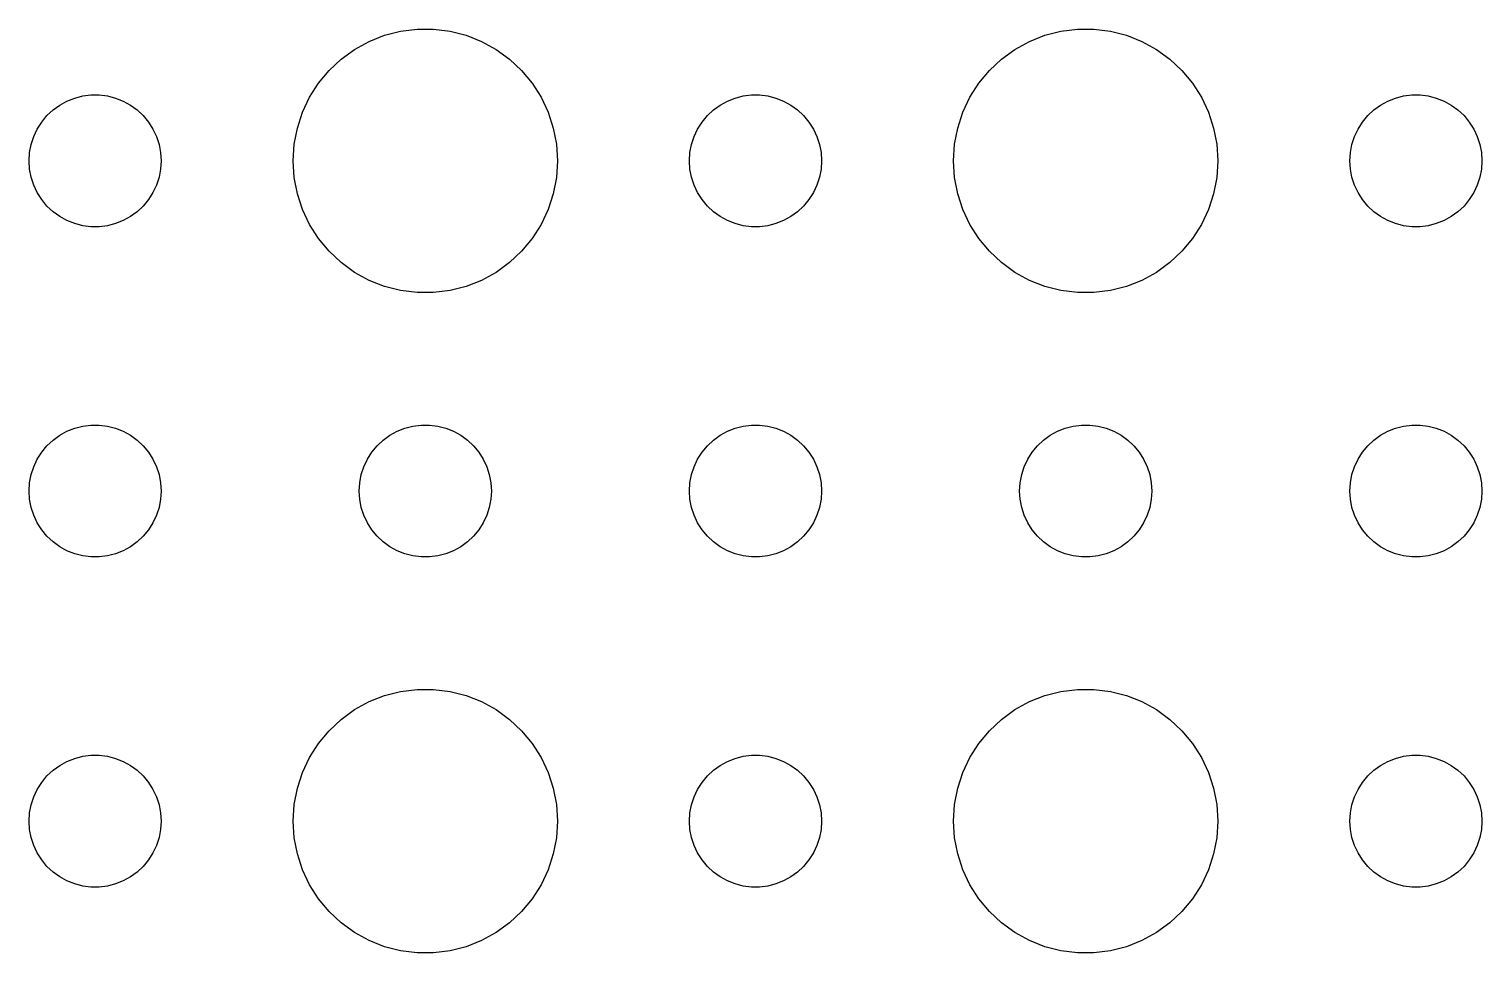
# Model space of a CAD drawing. Header units: metres. Extents: x -150 to 150, y -149 to 149.
# Drawn here: x -1.5 to 31.5, y -100.49 to -79.51 of the extents above; entities that cross this region are included whole.
import ezdxf

# ---------------------------------------------------------------- set-up
doc = ezdxf.new("R2010")
doc.units = ezdxf.units.M

msp = doc.modelspace()

# ---------------------------------------------------------------- linework, layer by layer
for p, q in [((6.93785, -79.5531), (7.31161, -79.5059)), ((7.31161, -79.5059), (7.68837, -79.5059)), ((7.68837, -79.5059), (8.06213, -79.5531)), ((21.9379, -79.5531), (22.3116, -79.5059)), ((22.3116, -79.5059), (22.6884, -79.5059)), ((22.6884, -79.5059), (23.0621, -79.5531)), ((5.89252, -79.967), (6.22266, -79.7855)), ((6.22266, -79.7855), (6.57294, -79.6468)), ((6.57294, -79.6468), (6.93785, -79.5531)), ((8.06213, -79.5531), (8.42705, -79.6468)), ((8.42705, -79.6468), (8.77733, -79.7855)), ((8.77733, -79.7855), (9.10747, -79.967)), ((20.8925, -79.967), (21.2227, -79.7855)), ((21.2227, -79.7855), (21.5729, -79.6468)), ((21.5729, -79.6468), (21.9379, -79.5531)), ((23.0621, -79.5531), (23.427, -79.6468)), ((23.427, -79.6468), (23.7773, -79.7855)), ((23.7773, -79.7855), (24.1075, -79.967)), ((5.31308, -80.4464), (5.58772, -80.1885)), ((5.58772, -80.1885), (5.89252, -79.967)), ((9.10747, -79.967), (9.41226, -80.1885)), ((9.41226, -80.1885), (9.6869, -80.4464)), ((20.3131, -80.4464), (20.5877, -80.1885)), ((20.5877, -80.1885), (20.8925, -79.967)), ((24.1075, -79.967), (24.4123, -80.1885)), ((24.4123, -80.1885), (24.6869, -80.4464)), ((5.07294, -80.7366), (5.31308, -80.4464)), ((9.6869, -80.4464), (9.92705, -80.7366)), ((20.0729, -80.7366), (20.3131, -80.4464)), ((24.6869, -80.4464), (24.927, -80.7366)), ((4.87108, -81.0547), (5.07294, -80.7366)), ((9.92705, -80.7366), (10.1289, -81.0547)), ((19.8711, -81.0547), (20.0729, -80.7366)), ((24.927, -80.7366), (25.1289, -81.0547)), ((-0.80373, -81.2335), (-0.63866, -81.1428)), ((-0.63866, -81.1428), (-0.46352, -81.0734)), ((-0.46352, -81.0734), (-0.28107, -81.0266)), ((-0.28107, -81.0266), (-0.09418, -81.003)), ((-0.09418, -81.003), (0.09418, -81.003)), ((0.09418, -81.003), (0.28107, -81.0266)), ((0.28107, -81.0266), (0.46352, -81.0734)), ((0.46352, -81.0734), (0.63866, -81.1428)), ((0.63866, -81.1428), (0.80373, -81.2335)), ((4.71066, -81.3956), (4.87108, -81.0547)), ((10.1289, -81.0547), (10.2893, -81.3956)), ((14.1963, -81.2335), (14.3613, -81.1428)), ((14.3613, -81.1428), (14.5365, -81.0734)), ((14.5365, -81.0734), (14.7189, -81.0266)), ((14.7189, -81.0266), (14.9058, -81.003)), ((14.9058, -81.003), (15.0942, -81.003)), ((15.0942, -81.003), (15.2811, -81.0266)), ((15.2811, -81.0266), (15.4635, -81.0734)), ((15.4635, -81.0734), (15.6387, -81.1428)), ((15.6387, -81.1428), (15.8037, -81.2335)), ((19.7107, -81.3956), (19.8711, -81.0547)), ((25.1289, -81.0547), (25.2893, -81.3956)), ((29.1963, -81.2335), (29.3613, -81.1428)), ((29.3613, -81.1428), (29.5365, -81.0734)), ((29.5365, -81.0734), (29.7189, -81.0266)), ((29.7189, -81.0266), (29.9058, -81.003)), ((29.9058, -81.003), (30.0942, -81.003)), ((30.0942, -81.003), (30.2811, -81.0266)), ((30.2811, -81.0266), (30.4635, -81.0734)), ((30.4635, -81.0734), (30.6387, -81.1428)), ((30.6387, -81.1428), (30.8037, -81.2335)), ((-1.21352, -81.6183), (-1.09344, -81.4732)), ((-1.09344, -81.4732), (-0.95613, -81.3442)), ((-0.95613, -81.3442), (-0.80373, -81.2335)), ((0.80373, -81.2335), (0.95613, -81.3442)), ((0.95613, -81.3442), (1.09344, -81.4732)), ((1.09344, -81.4732), (1.21352, -81.6183)), ((4.59424, -81.7539), (4.71066, -81.3956)), ((10.2893, -81.3956), (10.4057, -81.7539)), ((13.7865, -81.6183), (13.9065, -81.4732)), ((13.9065, -81.4732), (14.0439, -81.3442)), ((14.0439, -81.3442), (14.1963, -81.2335)), ((15.8037, -81.2335), (15.9561, -81.3442)), ((15.9561, -81.3442), (16.0934, -81.4732)), ((16.0934, -81.4732), (16.2135, -81.6183)), ((19.5942, -81.7539), (19.7107, -81.3956)), ((25.2893, -81.3956), (25.4057, -81.7539)), ((28.7865, -81.6183), (28.9065, -81.4732)), ((28.9065, -81.4732), (29.0439, -81.3442)), ((29.0439, -81.3442), (29.1963, -81.2335)), ((30.8037, -81.2335), (30.9561, -81.3442)), ((30.9561, -81.3442), (31.0934, -81.4732)), ((31.0934, -81.4732), (31.2135, -81.6183)), ((-1.39465, -81.9478), (-1.31445, -81.7774)), ((-1.31445, -81.7774), (-1.21352, -81.6183)), ((1.21352, -81.6183), (1.31445, -81.7774)), ((1.31445, -81.7774), (1.39465, -81.9478)), ((4.52365, -82.124), (4.59424, -81.7539)), ((10.4057, -81.7539), (10.4763, -82.124)), ((13.6053, -81.9478), (13.6855, -81.7774)), ((13.6855, -81.7774), (13.7865, -81.6183)), ((16.2135, -81.6183), (16.3145, -81.7774)), ((16.3145, -81.7774), (16.3947, -81.9478)), ((19.5237, -82.124), (19.5942, -81.7539)), ((25.4057, -81.7539), (25.4763, -82.124)), ((28.6053, -81.9478), (28.6855, -81.7774)), ((28.6855, -81.7774), (28.7865, -81.6183)), ((31.2135, -81.6183), (31.3145, -81.7774)), ((31.3145, -81.7774), (31.3947, -81.9478)), ((-1.48816, -82.312), (-1.45287, -82.127)), ((-1.45287, -82.127), (-1.39465, -81.9478)), ((1.39465, -81.9478), (1.45287, -82.127)), ((1.45287, -82.127), (1.48816, -82.312)), ((4.5, -82.5), (4.52365, -82.124)), ((10.4763, -82.124), (10.5, -82.5)), ((13.5118, -82.312), (13.5471, -82.127)), ((13.5471, -82.127), (13.6053, -81.9478)), ((16.3947, -81.9478), (16.4529, -82.127)), ((16.4529, -82.127), (16.4882, -82.312)), ((19.5, -82.5), (19.5237, -82.124)), ((25.4763, -82.124), (25.5, -82.5)), ((28.5118, -82.312), (28.5471, -82.127)), ((28.5471, -82.127), (28.6053, -81.9478)), ((31.3947, -81.9478), (31.4529, -82.127)), ((31.4529, -82.127), (31.4882, -82.312)), ((-1.5, -82.5), (-1.48816, -82.312)), ((-1.48816, -82.688), (-1.5, -82.5)), ((1.48816, -82.312), (1.5, -82.5)), ((1.5, -82.5), (1.48816, -82.688)), ((4.52365, -82.876), (4.5, -82.5)), ((10.5, -82.5), (10.4763, -82.876)), ((13.5, -82.5), (13.5118, -82.312)), ((13.5118, -82.688), (13.5, -82.5)), ((16.4882, -82.312), (16.5, -82.5)), ((16.5, -82.5), (16.4882, -82.688)), ((19.5237, -82.876), (19.5, -82.5)), ((25.5, -82.5), (25.4763, -82.876)), ((28.5, -82.5), (28.5118, -82.312)), ((28.5118, -82.688), (28.5, -82.5)), ((31.4882, -82.312), (31.5, -82.5)), ((31.5, -82.5), (31.4882, -82.688)), ((-1.45287, -82.873), (-1.48816, -82.688)), ((1.48816, -82.688), (1.45287, -82.873)), ((13.5471, -82.873), (13.5118, -82.688)), ((16.4882, -82.688), (16.4529, -82.873)), ((28.5471, -82.873), (28.5118, -82.688)), ((31.4882, -82.688), (31.4529, -82.873)), ((-1.39465, -83.0522), (-1.45287, -82.873)), ((-1.31445, -83.2226), (-1.39465, -83.0522)), ((1.39465, -83.0522), (1.31445, -83.2226)), ((1.45287, -82.873), (1.39465, -83.0522)), ((4.59424, -83.2461), (4.52365, -82.876)), ((10.4763, -82.876), (10.4057, -83.2461)), ((13.6053, -83.0522), (13.5471, -82.873)), ((13.6855, -83.2226), (13.6053, -83.0522)), ((16.3947, -83.0522), (16.3145, -83.2226)), ((16.4529, -82.873), (16.3947, -83.0522)), ((19.5942, -83.2461), (19.5237, -82.876)), ((25.4763, -82.876), (25.4057, -83.2461)), ((28.6053, -83.0522), (28.5471, -82.873)), ((28.6855, -83.2226), (28.6053, -83.0522)), ((31.3947, -83.0522), (31.3145, -83.2226)), ((31.4529, -82.873), (31.3947, -83.0522)), ((-1.21352, -83.3817), (-1.31445, -83.2226)), ((-1.09344, -83.5268), (-1.21352, -83.3817)), ((1.21352, -83.3817), (1.09344, -83.5268)), ((1.31445, -83.2226), (1.21352, -83.3817)), ((4.71066, -83.6044), (4.59424, -83.2461)), ((10.4057, -83.2461), (10.2893, -83.6044)), ((13.7865, -83.3817), (13.6855, -83.2226)), ((13.9065, -83.5268), (13.7865, -83.3817)), ((16.2135, -83.3817), (16.0934, -83.5268)), ((16.3145, -83.2226), (16.2135, -83.3817)), ((19.7107, -83.6044), (19.5942, -83.2461)), ((25.4057, -83.2461), (25.2893, -83.6044)), ((28.7865, -83.3817), (28.6855, -83.2226)), ((28.9065, -83.5268), (28.7865, -83.3817)), ((31.2135, -83.3817), (31.0934, -83.5268)), ((31.3145, -83.2226), (31.2135, -83.3817)), ((-0.95613, -83.6558), (-1.09344, -83.5268)), ((-0.80373, -83.7665), (-0.95613, -83.6558)), ((-0.63866, -83.8572), (-0.80373, -83.7665)), ((0.80373, -83.7665), (0.63866, -83.8572)), ((0.95613, -83.6558), (0.80373, -83.7665)), ((1.09344, -83.5268), (0.95613, -83.6558)), ((4.87108, -83.9453), (4.71066, -83.6044)), ((10.2893, -83.6044), (10.1289, -83.9453)), ((14.0439, -83.6558), (13.9065, -83.5268)), ((14.1963, -83.7665), (14.0439, -83.6558)), ((14.3613, -83.8572), (14.1963, -83.7665)), ((15.8037, -83.7665), (15.6387, -83.8572)), ((15.9561, -83.6558), (15.8037, -83.7665)), ((16.0934, -83.5268), (15.9561, -83.6558)), ((19.8711, -83.9453), (19.7107, -83.6044)), ((25.2893, -83.6044), (25.1289, -83.9453)), ((29.0439, -83.6558), (28.9065, -83.5268)), ((29.1963, -83.7665), (29.0439, -83.6558)), ((29.3613, -83.8572), (29.1963, -83.7665)), ((30.8037, -83.7665), (30.6387, -83.8572)), ((30.9561, -83.6558), (30.8037, -83.7665)), ((31.0934, -83.5268), (30.9561, -83.6558)), ((-0.46352, -83.9266), (-0.63866, -83.8572)), ((-0.28107, -83.9734), (-0.46352, -83.9266)), ((-0.09418, -83.997), (-0.28107, -83.9734)), ((0.09418, -83.997), (-0.09418, -83.997)), ((0.28107, -83.9734), (0.09418, -83.997)), ((0.46352, -83.9266), (0.28107, -83.9734)), ((0.63866, -83.8572), (0.46352, -83.9266)), ((5.07294, -84.2634), (4.87108, -83.9453)), ((10.1289, -83.9453), (9.92705, -84.2634)), ((14.5365, -83.9266), (14.3613, -83.8572)), ((14.7189, -83.9734), (14.5365, -83.9266)), ((14.9058, -83.997), (14.7189, -83.9734)), ((15.0942, -83.997), (14.9058, -83.997)), ((15.2811, -83.9734), (15.0942, -83.997)), ((15.4635, -83.9266), (15.2811, -83.9734)), ((15.6387, -83.8572), (15.4635, -83.9266)), ((20.0729, -84.2634), (19.8711, -83.9453)), ((25.1289, -83.9453), (24.927, -84.2634)), ((29.5365, -83.9266), (29.3613, -83.8572)), ((29.7189, -83.9734), (29.5365, -83.9266)), ((29.9058, -83.997), (29.7189, -83.9734)), ((30.0942, -83.997), (29.9058, -83.997)), ((30.2811, -83.9734), (30.0942, -83.997)), ((30.4635, -83.9266), (30.2811, -83.9734)), ((30.6387, -83.8572), (30.4635, -83.9266)), ((5.31308, -84.5536), (5.07294, -84.2634)), ((9.92705, -84.2634), (9.6869, -84.5536)), ((20.3131, -84.5536), (20.0729, -84.2634)), ((24.927, -84.2634), (24.6869, -84.5536)), ((5.58772, -84.8115), (5.31308, -84.5536)), ((9.6869, -84.5536), (9.41226, -84.8115)), ((20.5877, -84.8115), (20.3131, -84.5536)), ((24.6869, -84.5536), (24.4123, -84.8115)), ((5.89252, -85.033), (5.58772, -84.8115)), ((6.22266, -85.2145), (5.89252, -85.033)), ((9.10747, -85.033), (8.77733, -85.2145)), ((9.41226, -84.8115), (9.10747, -85.033)), ((20.8925, -85.033), (20.5877, -84.8115)), ((21.2227, -85.2145), (20.8925, -85.033)), ((24.1075, -85.033), (23.7773, -85.2145)), ((24.4123, -84.8115), (24.1075, -85.033)), ((6.57294, -85.3532), (6.22266, -85.2145)), ((6.93785, -85.4469), (6.57294, -85.3532)), ((7.31161, -85.4941), (6.93785, -85.4469)), ((8.06213, -85.4469), (7.68837, -85.4941)), ((8.42705, -85.3532), (8.06213, -85.4469)), ((8.77733, -85.2145), (8.42705, -85.3532)), ((21.5729, -85.3532), (21.2227, -85.2145)), ((21.9379, -85.4469), (21.5729, -85.3532)), ((22.3116, -85.4941), (21.9379, -85.4469)), ((23.0621, -85.4469), (22.6884, -85.4941)), ((23.427, -85.3532), (23.0621, -85.4469)), ((23.7773, -85.2145), (23.427, -85.3532)), ((7.68837, -85.4941), (7.31161, -85.4941)), ((22.6884, -85.4941), (22.3116, -85.4941)), ((-0.95613, -88.8442), (-0.80373, -88.7335)), ((-0.80373, -88.7335), (-0.63866, -88.6428)), ((-0.63866, -88.6428), (-0.46352, -88.5734)), ((-0.46352, -88.5734), (-0.28107, -88.5266)), ((-0.28107, -88.5266), (-0.09418, -88.503)), ((-0.09418, -88.503), (0.09418, -88.503)), ((0.09418, -88.503), (0.28107, -88.5266)), ((0.28107, -88.5266), (0.46352, -88.5734)), ((0.46352, -88.5734), (0.63866, -88.6428)), ((0.63866, -88.6428), (0.80373, -88.7335)), ((0.80373, -88.7335), (0.95613, -88.8442)), ((6.54385, -88.8442), (6.69626, -88.7335)), ((6.69626, -88.7335), (6.86133, -88.6428)), ((6.86133, -88.6428), (7.03647, -88.5734)), ((7.03647, -88.5734), (7.21892, -88.5266)), ((7.21892, -88.5266), (7.40581, -88.503)), ((7.40581, -88.503), (7.59418, -88.503)), ((7.59418, -88.503), (7.78107, -88.5266)), ((7.78107, -88.5266), (7.96352, -88.5734)), ((7.96352, -88.5734), (8.13866, -88.6428)), ((8.13866, -88.6428), (8.30373, -88.7335)), ((8.30373, -88.7335), (8.45613, -88.8442)), ((14.0439, -88.8442), (14.1963, -88.7335)), ((14.1963, -88.7335), (14.3613, -88.6428)), ((14.3613, -88.6428), (14.5365, -88.5734)), ((14.5365, -88.5734), (14.7189, -88.5266)), ((14.7189, -88.5266), (14.9058, -88.503)), ((14.9058, -88.503), (15.0942, -88.503)), ((15.0942, -88.503), (15.2811, -88.5266)), ((15.2811, -88.5266), (15.4635, -88.5734)), ((15.4635, -88.5734), (15.6387, -88.6428)), ((15.6387, -88.6428), (15.8037, -88.7335)), ((15.8037, -88.7335), (15.9561, -88.8442)), ((21.5439, -88.8442), (21.6963, -88.7335)), ((21.6963, -88.7335), (21.8613, -88.6428)), ((21.8613, -88.6428), (22.0365, -88.5734)), ((22.0365, -88.5734), (22.2189, -88.5266)), ((22.2189, -88.5266), (22.4058, -88.503)), ((22.4058, -88.503), (22.5942, -88.503)), ((22.5942, -88.503), (22.7811, -88.5266)), ((22.7811, -88.5266), (22.9635, -88.5734)), ((22.9635, -88.5734), (23.1387, -88.6428)), ((23.1387, -88.6428), (23.3037, -88.7335)), ((23.3037, -88.7335), (23.4561, -88.8442)), ((29.0439, -88.8442), (29.1963, -88.7335)), ((29.1963, -88.7335), (29.3613, -88.6428)), ((29.3613, -88.6428), (29.5365, -88.5734)), ((29.5365, -88.5734), (29.7189, -88.5266)), ((29.7189, -88.5266), (29.9058, -88.503)), ((29.9058, -88.503), (30.0942, -88.503)), ((30.0942, -88.503), (30.2811, -88.5266)), ((30.2811, -88.5266), (30.4635, -88.5734)), ((30.4635, -88.5734), (30.6387, -88.6428)), ((30.6387, -88.6428), (30.8037, -88.7335)), ((30.8037, -88.7335), (30.9561, -88.8442)), ((-1.21352, -89.1183), (-1.09344, -88.9732)), ((-1.09344, -88.9732), (-0.95613, -88.8442)), ((0.95613, -88.8442), (1.09344, -88.9732)), ((1.09344, -88.9732), (1.21352, -89.1183)), ((6.28647, -89.1183), (6.40654, -88.9732)), ((6.40654, -88.9732), (6.54385, -88.8442)), ((8.45613, -88.8442), (8.59344, -88.9732)), ((8.59344, -88.9732), (8.71352, -89.1183)), ((13.7865, -89.1183), (13.9065, -88.9732)), ((13.9065, -88.9732), (14.0439, -88.8442)), ((15.9561, -88.8442), (16.0934, -88.9732)), ((16.0934, -88.9732), (16.2135, -89.1183)), ((21.2865, -89.1183), (21.4065, -88.9732)), ((21.4065, -88.9732), (21.5439, -88.8442)), ((23.4561, -88.8442), (23.5934, -88.9732)), ((23.5934, -88.9732), (23.7135, -89.1183)), ((28.7865, -89.1183), (28.9065, -88.9732)), ((28.9065, -88.9732), (29.0439, -88.8442)), ((30.9561, -88.8442), (31.0934, -88.9732)), ((31.0934, -88.9732), (31.2135, -89.1183)), ((-1.39465, -89.4478), (-1.31445, -89.2774)), ((-1.31445, -89.2774), (-1.21352, -89.1183)), ((1.21352, -89.1183), (1.31445, -89.2774)), ((1.31445, -89.2774), (1.39465, -89.4478)), ((6.10533, -89.4478), (6.18553, -89.2774)), ((6.18553, -89.2774), (6.28647, -89.1183)), ((8.71352, -89.1183), (8.81445, -89.2774)), ((8.81445, -89.2774), (8.89465, -89.4478)), ((13.6053, -89.4478), (13.6855, -89.2774)), ((13.6855, -89.2774), (13.7865, -89.1183)), ((16.2135, -89.1183), (16.3145, -89.2774)), ((16.3145, -89.2774), (16.3947, -89.4478)), ((21.1053, -89.4478), (21.1855, -89.2774)), ((21.1855, -89.2774), (21.2865, -89.1183)), ((23.7135, -89.1183), (23.8145, -89.2774)), ((23.8145, -89.2774), (23.8947, -89.4478)), ((28.6053, -89.4478), (28.6855, -89.2774)), ((28.6855, -89.2774), (28.7865, -89.1183)), ((31.2135, -89.1183), (31.3145, -89.2774)), ((31.3145, -89.2774), (31.3947, -89.4478)), ((-1.48816, -89.812), (-1.45287, -89.627)), ((-1.45287, -89.627), (-1.39465, -89.4478)), ((1.39465, -89.4478), (1.45287, -89.627)), ((1.45287, -89.627), (1.48816, -89.812)), ((6.01183, -89.812), (6.04712, -89.627)), ((6.04712, -89.627), (6.10533, -89.4478)), ((8.89465, -89.4478), (8.95287, -89.627)), ((8.95287, -89.627), (8.98816, -89.812)), ((13.5118, -89.812), (13.5471, -89.627)), ((13.5471, -89.627), (13.6053, -89.4478)), ((16.3947, -89.4478), (16.4529, -89.627)), ((16.4529, -89.627), (16.4882, -89.812)), ((21.0118, -89.812), (21.0471, -89.627)), ((21.0471, -89.627), (21.1053, -89.4478)), ((23.8947, -89.4478), (23.9529, -89.627)), ((23.9529, -89.627), (23.9882, -89.812)), ((28.5118, -89.812), (28.5471, -89.627)), ((28.5471, -89.627), (28.6053, -89.4478)), ((31.3947, -89.4478), (31.4529, -89.627)), ((31.4529, -89.627), (31.4882, -89.812)), ((-1.5, -90), (-1.48816, -89.812)), ((-1.48816, -90.188), (-1.5, -90)), ((1.48816, -89.812), (1.5, -90)), ((1.5, -90), (1.48816, -90.188)), ((6, -90), (6.01183, -89.812)), ((6.01183, -90.188), (6, -90)), ((8.98816, -89.812), (9, -90)), ((9, -90), (8.98816, -90.188)), ((13.5, -90), (13.5118, -89.812)), ((13.5118, -90.188), (13.5, -90)), ((16.4882, -89.812), (16.5, -90)), ((16.5, -90), (16.4882, -90.188)), ((21, -90), (21.0118, -89.812)), ((21.0118, -90.188), (21, -90)), ((23.9882, -89.812), (24, -90)), ((24, -90), (23.9882, -90.188)), ((28.5, -90), (28.5118, -89.812)), ((28.5118, -90.188), (28.5, -90)), ((31.4882, -89.812), (31.5, -90)), ((31.5, -90), (31.4882, -90.188)), ((-1.45287, -90.373), (-1.48816, -90.188)), ((-1.39465, -90.5522), (-1.45287, -90.373)), ((1.45287, -90.373), (1.39465, -90.5522)), ((1.48816, -90.188), (1.45287, -90.373)), ((6.04712, -90.373), (6.01183, -90.188)), ((6.10533, -90.5522), (6.04712, -90.373)), ((8.95287, -90.373), (8.89465, -90.5522)), ((8.98816, -90.188), (8.95287, -90.373)), ((13.5471, -90.373), (13.5118, -90.188)), ((13.6053, -90.5522), (13.5471, -90.373)), ((16.4529, -90.373), (16.3947, -90.5522)), ((16.4882, -90.188), (16.4529, -90.373)), ((21.0471, -90.373), (21.0118, -90.188)), ((21.1053, -90.5522), (21.0471, -90.373)), ((23.9529, -90.373), (23.8947, -90.5522)), ((23.9882, -90.188), (23.9529, -90.373)), ((28.5471, -90.373), (28.5118, -90.188)), ((28.6053, -90.5522), (28.5471, -90.373)), ((31.4529, -90.373), (31.3947, -90.5522)), ((31.4882, -90.188), (31.4529, -90.373)), ((-1.31445, -90.7226), (-1.39465, -90.5522)), ((-1.21352, -90.8817), (-1.31445, -90.7226)), ((1.31445, -90.7226), (1.21352, -90.8817)), ((1.39465, -90.5522), (1.31445, -90.7226)), ((6.18553, -90.7226), (6.10533, -90.5522)), ((6.28647, -90.8817), (6.18553, -90.7226)), ((8.81445, -90.7226), (8.71352, -90.8817)), ((8.89465, -90.5522), (8.81445, -90.7226)), ((13.6855, -90.7226), (13.6053, -90.5522)), ((13.7865, -90.8817), (13.6855, -90.7226)), ((16.3145, -90.7226), (16.2135, -90.8817)), ((16.3947, -90.5522), (16.3145, -90.7226)), ((21.1855, -90.7226), (21.1053, -90.5522)), ((21.2865, -90.8817), (21.1855, -90.7226)), ((23.8145, -90.7226), (23.7135, -90.8817)), ((23.8947, -90.5522), (23.8145, -90.7226)), ((28.6855, -90.7226), (28.6053, -90.5522)), ((28.7865, -90.8817), (28.6855, -90.7226)), ((31.3145, -90.7226), (31.2135, -90.8817)), ((31.3947, -90.5522), (31.3145, -90.7226)), ((-1.09344, -91.0268), (-1.21352, -90.8817)), ((-0.95613, -91.1558), (-1.09344, -91.0268)), ((1.09344, -91.0268), (0.95613, -91.1558)), ((1.21352, -90.8817), (1.09344, -91.0268)), ((6.40654, -91.0268), (6.28647, -90.8817)), ((6.54385, -91.1558), (6.40654, -91.0268)), ((8.59344, -91.0268), (8.45613, -91.1558)), ((8.71352, -90.8817), (8.59344, -91.0268)), ((13.9065, -91.0268), (13.7865, -90.8817)), ((14.0439, -91.1558), (13.9065, -91.0268)), ((16.0934, -91.0268), (15.9561, -91.1558)), ((16.2135, -90.8817), (16.0934, -91.0268)), ((21.4065, -91.0268), (21.2865, -90.8817)), ((21.5439, -91.1558), (21.4065, -91.0268)), ((23.5934, -91.0268), (23.4561, -91.1558)), ((23.7135, -90.8817), (23.5934, -91.0268)), ((28.9065, -91.0268), (28.7865, -90.8817)), ((29.0439, -91.1558), (28.9065, -91.0268)), ((31.0934, -91.0268), (30.9561, -91.1558)), ((31.2135, -90.8817), (31.0934, -91.0268)), ((-0.80373, -91.2665), (-0.95613, -91.1558)), ((-0.63866, -91.3572), (-0.80373, -91.2665)), ((-0.46352, -91.4266), (-0.63866, -91.3572)), ((0.63866, -91.3572), (0.46352, -91.4266)), ((0.80373, -91.2665), (0.63866, -91.3572)), ((0.95613, -91.1558), (0.80373, -91.2665)), ((6.69626, -91.2665), (6.54385, -91.1558)), ((6.86133, -91.3572), (6.69626, -91.2665)), ((7.03647, -91.4266), (6.86133, -91.3572)), ((8.13866, -91.3572), (7.96352, -91.4266)), ((8.30373, -91.2665), (8.13866, -91.3572)), ((8.45613, -91.1558), (8.30373, -91.2665)), ((14.1963, -91.2665), (14.0439, -91.1558)), ((14.3613, -91.3572), (14.1963, -91.2665)), ((14.5365, -91.4266), (14.3613, -91.3572)), ((15.6387, -91.3572), (15.4635, -91.4266)), ((15.8037, -91.2665), (15.6387, -91.3572)), ((15.9561, -91.1558), (15.8037, -91.2665)), ((21.6963, -91.2665), (21.5439, -91.1558)), ((21.8613, -91.3572), (21.6963, -91.2665)), ((22.0365, -91.4266), (21.8613, -91.3572)), ((23.1387, -91.3572), (22.9635, -91.4266)), ((23.3037, -91.2665), (23.1387, -91.3572)), ((23.4561, -91.1558), (23.3037, -91.2665)), ((29.1963, -91.2665), (29.0439, -91.1558)), ((29.3613, -91.3572), (29.1963, -91.2665)), ((29.5365, -91.4266), (29.3613, -91.3572)), ((30.6387, -91.3572), (30.4635, -91.4266)), ((30.8037, -91.2665), (30.6387, -91.3572)), ((30.9561, -91.1558), (30.8037, -91.2665)), ((-0.28107, -91.4734), (-0.46352, -91.4266)), ((-0.09418, -91.497), (-0.28107, -91.4734)), ((0.09418, -91.497), (-0.09418, -91.497)), ((0.28107, -91.4734), (0.09418, -91.497)), ((0.46352, -91.4266), (0.28107, -91.4734)), ((7.21892, -91.4734), (7.03647, -91.4266)), ((7.40581, -91.497), (7.21892, -91.4734)), ((7.59418, -91.497), (7.40581, -91.497)), ((7.78107, -91.4734), (7.59418, -91.497)), ((7.96352, -91.4266), (7.78107, -91.4734)), ((14.7189, -91.4734), (14.5365, -91.4266)), ((14.9058, -91.497), (14.7189, -91.4734)), ((15.0942, -91.497), (14.9058, -91.497)), ((15.2811, -91.4734), (15.0942, -91.497)), ((15.4635, -91.4266), (15.2811, -91.4734)), ((22.2189, -91.4734), (22.0365, -91.4266)), ((22.4058, -91.497), (22.2189, -91.4734)), ((22.5942, -91.497), (22.4058, -91.497)), ((22.7811, -91.4734), (22.5942, -91.497)), ((22.9635, -91.4266), (22.7811, -91.4734)), ((29.7189, -91.4734), (29.5365, -91.4266)), ((29.9058, -91.497), (29.7189, -91.4734)), ((30.0942, -91.497), (29.9058, -91.497)), ((30.2811, -91.4734), (30.0942, -91.497)), ((30.4635, -91.4266), (30.2811, -91.4734)), ((6.22266, -94.7855), (6.57294, -94.6468)), ((6.57294, -94.6468), (6.93785, -94.5531)), ((6.93785, -94.5531), (7.31161, -94.5059)), ((7.31161, -94.5059), (7.68837, -94.5059)), ((7.68837, -94.5059), (8.06213, -94.5531)), ((8.06213, -94.5531), (8.42705, -94.6468)), ((8.42705, -94.6468), (8.77733, -94.7855)), ((21.2227, -94.7855), (21.5729, -94.6468)), ((21.5729, -94.6468), (21.9379, -94.5531)), ((21.9379, -94.5531), (22.3116, -94.5059)), ((22.3116, -94.5059), (22.6884, -94.5059)), ((22.6884, -94.5059), (23.0621, -94.5531)), ((23.0621, -94.5531), (23.427, -94.6468)), ((23.427, -94.6468), (23.7773, -94.7855)), ((5.58772, -95.1885), (5.89252, -94.967)), ((5.89252, -94.967), (6.22266, -94.7855)), ((8.77733, -94.7855), (9.10747, -94.967)), ((9.10747, -94.967), (9.41226, -95.1885)), ((20.5877, -95.1885), (20.8925, -94.967)), ((20.8925, -94.967), (21.2227, -94.7855)), ((23.7773, -94.7855), (24.1075, -94.967)), ((24.1075, -94.967), (24.4123, -95.1885)), ((5.31308, -95.4464), (5.58772, -95.1885)), ((9.41226, -95.1885), (9.6869, -95.4464)), ((20.3131, -95.4464), (20.5877, -95.1885)), ((24.4123, -95.1885), (24.6869, -95.4464)), ((5.07294, -95.7366), (5.31308, -95.4464)), ((9.6869, -95.4464), (9.92705, -95.7366)), ((20.0729, -95.7366), (20.3131, -95.4464)), ((24.6869, -95.4464), (24.927, -95.7366)), ((-0.46352, -96.0734), (-0.28107, -96.0266)), ((-0.28107, -96.0266), (-0.09418, -96.003)), ((-0.09418, -96.003), (0.09418, -96.003)), ((0.09418, -96.003), (0.28107, -96.0266)), ((0.28107, -96.0266), (0.46352, -96.0734)), ((4.87108, -96.0547), (5.07294, -95.7366)), ((9.92705, -95.7366), (10.1289, -96.0547)), ((14.5365, -96.0734), (14.7189, -96.0266)), ((14.7189, -96.0266), (14.9058, -96.003)), ((14.9058, -96.003), (15.0942, -96.003)), ((15.0942, -96.003), (15.2811, -96.0266)), ((15.2811, -96.0266), (15.4635, -96.0734)), ((19.8711, -96.0547), (20.0729, -95.7366)), ((24.927, -95.7366), (25.1289, -96.0547)), ((29.5365, -96.0734), (29.7189, -96.0266)), ((29.7189, -96.0266), (29.9058, -96.003)), ((29.9058, -96.003), (30.0942, -96.003)), ((30.0942, -96.003), (30.2811, -96.0266)), ((30.2811, -96.0266), (30.4635, -96.0734)), ((-1.09344, -96.4732), (-0.95613, -96.3442)), ((-0.95613, -96.3442), (-0.80373, -96.2335)), ((-0.80373, -96.2335), (-0.63866, -96.1428)), ((-0.63866, -96.1428), (-0.46352, -96.0734)), ((0.46352, -96.0734), (0.63866, -96.1428)), ((0.63866, -96.1428), (0.80373, -96.2335)), ((0.80373, -96.2335), (0.95613, -96.3442)), ((0.95613, -96.3442), (1.09344, -96.4732)), ((4.71066, -96.3956), (4.87108, -96.0547)), ((10.1289, -96.0547), (10.2893, -96.3956)), ((13.9065, -96.4732), (14.0439, -96.3442)), ((14.0439, -96.3442), (14.1963, -96.2335)), ((14.1963, -96.2335), (14.3613, -96.1428)), ((14.3613, -96.1428), (14.5365, -96.0734)), ((15.4635, -96.0734), (15.6387, -96.1428)), ((15.6387, -96.1428), (15.8037, -96.2335)), ((15.8037, -96.2335), (15.9561, -96.3442)), ((15.9561, -96.3442), (16.0934, -96.4732)), ((19.7107, -96.3956), (19.8711, -96.0547)), ((25.1289, -96.0547), (25.2893, -96.3956)), ((28.9065, -96.4732), (29.0439, -96.3442)), ((29.0439, -96.3442), (29.1963, -96.2335)), ((29.1963, -96.2335), (29.3613, -96.1428)), ((29.3613, -96.1428), (29.5365, -96.0734)), ((30.4635, -96.0734), (30.6387, -96.1428)), ((30.6387, -96.1428), (30.8037, -96.2335)), ((30.8037, -96.2335), (30.9561, -96.3442)), ((30.9561, -96.3442), (31.0934, -96.4732)), ((-1.31445, -96.7774), (-1.21352, -96.6183)), ((-1.21352, -96.6183), (-1.09344, -96.4732)), ((1.09344, -96.4732), (1.21352, -96.6183)), ((1.21352, -96.6183), (1.31445, -96.7774)), ((4.59424, -96.7539), (4.71066, -96.3956)), ((10.2893, -96.3956), (10.4057, -96.7539)), ((13.6855, -96.7774), (13.7865, -96.6183)), ((13.7865, -96.6183), (13.9065, -96.4732)), ((16.0934, -96.4732), (16.2135, -96.6183)), ((16.2135, -96.6183), (16.3145, -96.7774)), ((19.5942, -96.7539), (19.7107, -96.3956)), ((25.2893, -96.3956), (25.4057, -96.7539)), ((28.6855, -96.7774), (28.7865, -96.6183)), ((28.7865, -96.6183), (28.9065, -96.4732)), ((31.0934, -96.4732), (31.2135, -96.6183)), ((31.2135, -96.6183), (31.3145, -96.7774)), ((-1.45287, -97.127), (-1.39465, -96.9478)), ((-1.39465, -96.9478), (-1.31445, -96.7774)), ((1.31445, -96.7774), (1.39465, -96.9478)), ((1.39465, -96.9478), (1.45287, -97.127)), ((4.52365, -97.124), (4.59424, -96.7539)), ((10.4057, -96.7539), (10.4763, -97.124)), ((13.5471, -97.127), (13.6053, -96.9478)), ((13.6053, -96.9478), (13.6855, -96.7774)), ((16.3145, -96.7774), (16.3947, -96.9478)), ((16.3947, -96.9478), (16.4529, -97.127)), ((19.5237, -97.124), (19.5942, -96.7539)), ((25.4057, -96.7539), (25.4763, -97.124)), ((28.5471, -97.127), (28.6053, -96.9478)), ((28.6053, -96.9478), (28.6855, -96.7774)), ((31.3145, -96.7774), (31.3947, -96.9478)), ((31.3947, -96.9478), (31.4529, -97.127)), ((-1.5, -97.5), (-1.48816, -97.312)), ((-1.48816, -97.312), (-1.45287, -97.127)), ((1.45287, -97.127), (1.48816, -97.312)), ((1.48816, -97.312), (1.5, -97.5)), ((4.5, -97.5), (4.52365, -97.124)), ((10.4763, -97.124), (10.5, -97.5)), ((13.5, -97.5), (13.5118, -97.312)), ((13.5118, -97.312), (13.5471, -97.127)), ((16.4529, -97.127), (16.4882, -97.312)), ((16.4882, -97.312), (16.5, -97.5)), ((19.5, -97.5), (19.5237, -97.124)), ((25.4763, -97.124), (25.5, -97.5)), ((28.5, -97.5), (28.5118, -97.312)), ((28.5118, -97.312), (28.5471, -97.127)), ((31.4529, -97.127), (31.4882, -97.312)), ((31.4882, -97.312), (31.5, -97.5)), ((-1.48816, -97.688), (-1.5, -97.5)), ((1.5, -97.5), (1.48816, -97.688)), ((4.52365, -97.876), (4.5, -97.5)), ((10.5, -97.5), (10.4763, -97.876)), ((13.5118, -97.688), (13.5, -97.5)), ((16.5, -97.5), (16.4882, -97.688)), ((19.5237, -97.876), (19.5, -97.5)), ((25.5, -97.5), (25.4763, -97.876)), ((28.5118, -97.688), (28.5, -97.5)), ((31.5, -97.5), (31.4882, -97.688)), ((-1.45287, -97.873), (-1.48816, -97.688)), ((-1.39465, -98.0522), (-1.45287, -97.873)), ((1.45287, -97.873), (1.39465, -98.0522)), ((1.48816, -97.688), (1.45287, -97.873)), ((4.59424, -98.2461), (4.52365, -97.876)), ((10.4763, -97.876), (10.4057, -98.2461)), ((13.5471, -97.873), (13.5118, -97.688)), ((13.6053, -98.0522), (13.5471, -97.873)), ((16.4529, -97.873), (16.3947, -98.0522)), ((16.4882, -97.688), (16.4529, -97.873)), ((19.5942, -98.2461), (19.5237, -97.876)), ((25.4763, -97.876), (25.4057, -98.2461)), ((28.5471, -97.873), (28.5118, -97.688)), ((28.6053, -98.0522), (28.5471, -97.873)), ((31.4529, -97.873), (31.3947, -98.0522)), ((31.4882, -97.688), (31.4529, -97.873)), ((-1.31445, -98.2226), (-1.39465, -98.0522)), ((-1.21352, -98.3817), (-1.31445, -98.2226)), ((1.31445, -98.2226), (1.21352, -98.3817)), ((1.39465, -98.0522), (1.31445, -98.2226)), ((4.71066, -98.6044), (4.59424, -98.2461)), ((10.4057, -98.2461), (10.2893, -98.6044)), ((13.6855, -98.2226), (13.6053, -98.0522)), ((13.7865, -98.3817), (13.6855, -98.2226)), ((16.3145, -98.2226), (16.2135, -98.3817)), ((16.3947, -98.0522), (16.3145, -98.2226)), ((19.7107, -98.6044), (19.5942, -98.2461)), ((25.4057, -98.2461), (25.2893, -98.6044)), ((28.6855, -98.2226), (28.6053, -98.0522)), ((28.7865, -98.3817), (28.6855, -98.2226)), ((31.3145, -98.2226), (31.2135, -98.3817)), ((31.3947, -98.0522), (31.3145, -98.2226)), ((-1.09344, -98.5268), (-1.21352, -98.3817)), ((-0.95613, -98.6558), (-1.09344, -98.5268)), ((-0.80373, -98.7665), (-0.95613, -98.6558)), ((0.95613, -98.6558), (0.80373, -98.7665)), ((1.09344, -98.5268), (0.95613, -98.6558)), ((1.21352, -98.3817), (1.09344, -98.5268)), ((4.87108, -98.9453), (4.71066, -98.6044)), ((10.2893, -98.6044), (10.1289, -98.9453)), ((13.9065, -98.5268), (13.7865, -98.3817)), ((14.0439, -98.6558), (13.9065, -98.5268)), ((14.1963, -98.7665), (14.0439, -98.6558)), ((15.9561, -98.6558), (15.8037, -98.7665)), ((16.0934, -98.5268), (15.9561, -98.6558)), ((16.2135, -98.3817), (16.0934, -98.5268)), ((19.8711, -98.9453), (19.7107, -98.6044)), ((25.2893, -98.6044), (25.1289, -98.9453)), ((28.9065, -98.5268), (28.7865, -98.3817)), ((29.0439, -98.6558), (28.9065, -98.5268)), ((29.1963, -98.7665), (29.0439, -98.6558)), ((30.9561, -98.6558), (30.8037, -98.7665)), ((31.0934, -98.5268), (30.9561, -98.6558)), ((31.2135, -98.3817), (31.0934, -98.5268)), ((-0.63866, -98.8572), (-0.80373, -98.7665)), ((-0.46352, -98.9266), (-0.63866, -98.8572)), ((-0.28107, -98.9734), (-0.46352, -98.9266)), ((-0.09418, -98.997), (-0.28107, -98.9734)), ((0.09418, -98.997), (-0.09418, -98.997)), ((0.28107, -98.9734), (0.09418, -98.997)), ((0.46352, -98.9266), (0.28107, -98.9734)), ((0.63866, -98.8572), (0.46352, -98.9266)), ((0.80373, -98.7665), (0.63866, -98.8572)), ((5.07294, -99.2634), (4.87108, -98.9453)), ((10.1289, -98.9453), (9.92705, -99.2634)), ((14.3613, -98.8572), (14.1963, -98.7665)), ((14.5365, -98.9266), (14.3613, -98.8572)), ((14.7189, -98.9734), (14.5365, -98.9266)), ((14.9058, -98.997), (14.7189, -98.9734)), ((15.0942, -98.997), (14.9058, -98.997)), ((15.2811, -98.9734), (15.0942, -98.997)), ((15.4635, -98.9266), (15.2811, -98.9734)), ((15.6387, -98.8572), (15.4635, -98.9266)), ((15.8037, -98.7665), (15.6387, -98.8572)), ((20.0729, -99.2634), (19.8711, -98.9453)), ((25.1289, -98.9453), (24.927, -99.2634)), ((29.3613, -98.8572), (29.1963, -98.7665)), ((29.5365, -98.9266), (29.3613, -98.8572)), ((29.7189, -98.9734), (29.5365, -98.9266)), ((29.9058, -98.997), (29.7189, -98.9734)), ((30.0942, -98.997), (29.9058, -98.997)), ((30.2811, -98.9734), (30.0942, -98.997)), ((30.4635, -98.9266), (30.2811, -98.9734)), ((30.6387, -98.8572), (30.4635, -98.9266)), ((30.8037, -98.7665), (30.6387, -98.8572)), ((5.31308, -99.5536), (5.07294, -99.2634)), ((9.92705, -99.2634), (9.6869, -99.5536)), ((20.3131, -99.5536), (20.0729, -99.2634)), ((24.927, -99.2634), (24.6869, -99.5536)), ((5.58772, -99.8115), (5.31308, -99.5536)), ((9.6869, -99.5536), (9.41226, -99.8115)), ((20.5877, -99.8115), (20.3131, -99.5536)), ((24.6869, -99.5536), (24.4123, -99.8115)), ((5.89252, -100.033), (5.58772, -99.8115)), ((9.41226, -99.8115), (9.10747, -100.033)), ((20.8925, -100.033), (20.5877, -99.8115)), ((24.4123, -99.8115), (24.1075, -100.033)), ((6.22266, -100.214), (5.89252, -100.033)), ((6.57294, -100.353), (6.22266, -100.214)), ((8.77733, -100.214), (8.42705, -100.353)), ((9.10747, -100.033), (8.77733, -100.214)), ((21.2227, -100.214), (20.8925, -100.033)), ((21.5729, -100.353), (21.2227, -100.214)), ((23.7773, -100.214), (23.427, -100.353)), ((24.1075, -100.033), (23.7773, -100.214)), ((6.93785, -100.447), (6.57294, -100.353)), ((7.31161, -100.494), (6.93785, -100.447)), ((7.68837, -100.494), (7.31161, -100.494)), ((8.06213, -100.447), (7.68837, -100.494)), ((8.42705, -100.353), (8.06213, -100.447)), ((21.9379, -100.447), (21.5729, -100.353)), ((22.3116, -100.494), (21.9379, -100.447)), ((22.6884, -100.494), (22.3116, -100.494)), ((23.0621, -100.447), (22.6884, -100.494)), ((23.427, -100.353), (23.0621, -100.447))]:
    msp.add_line(p, q)

doc.saveas('drawing.dxf')
